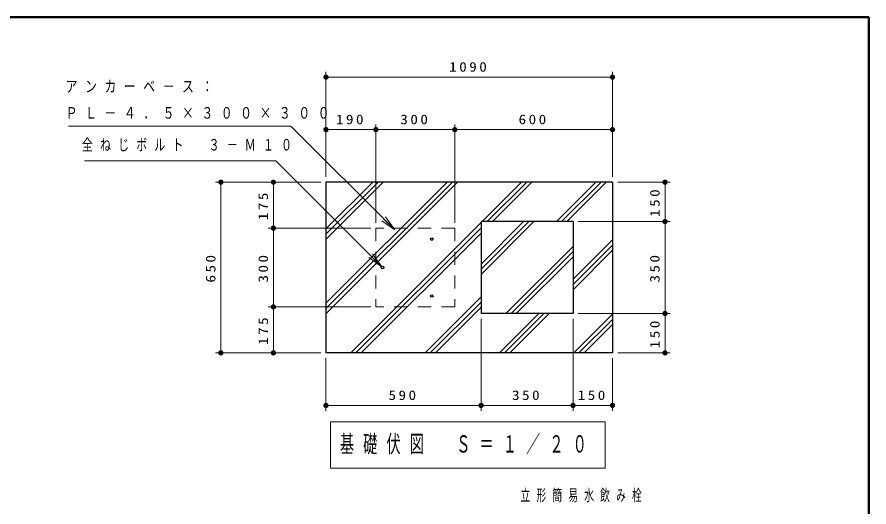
# Model space of a CAD drawing. Units: millimetres on the paper, scale 1:20. Extents: x -365 to 4, y -26 to 257.
# Drawn here: x -162.1 to 0, y 163.7 to 257 of the extents above; entities that cross this region are included whole.
import ezdxf

# ---------------------------------------------------------------- set-up
doc = ezdxf.new("R2010")
doc.units = ezdxf.units.MM
doc.linetypes.add('USER1', pattern=[4.5, 2.5, -2])
doc.layers.add('LY_1', color=7, linetype='Continuous', lineweight=13)
doc.layers.add('LY_3', color=7, linetype='Continuous', lineweight=13)
doc.styles.add('ＭＳ ゴシック', font='')
doc.styles.get('ＭＳ ゴシック').set_extended_font_data('MS Gothic')

# ---------------------------------------------------------------- blocks, each defined once
blk = doc.blocks.new('filled_dot')
at = {"color": 0, "linetype": 'Continuous', "lineweight": -2, "const_width": 1.25}
blk.add_lwpolyline([(-0.625, 0, 1), (0.625, 0, 1)], format="xyb", close=True, dxfattribs=at)

msp = doc.modelspace()

# ---------------------------------------------------------------- linework, layer by layer
at = {"layer": 'LY_1'}
for p, q in [((-103.299, 226.564), (-103.299, 246.564)), ((-48.799, 226.564), (-48.799, 246.564)), ((-103.299, 245.564), (-48.799, 245.564)), ((-103.299, 235.564), (-93.799, 235.564)), ((-93.799, 217.814), (-93.799, 236.564)), ((-93.799, 235.564), (-78.799, 235.564)), ((-78.799, 217.814), (-78.799, 236.564)), ((-78.799, 235.564), (-48.799, 235.564)), ((-104.299, 225.564), (-124.299, 225.564)), ((-123.299, 193.064), (-123.299, 225.564)), ((-113.299, 216.814), (-113.299, 225.564)), ((-103.299, 200.526), (-78.261, 225.564)), ((-103.299, 201.516), (-79.251, 225.564)), ((-103.299, 214.668), (-92.403, 225.564)), ((-103.299, 215.658), (-93.393, 225.564)), ((-103.299, 202.506), (-80.241, 225.564)), ((-103.299, 216.648), (-94.383, 225.564)), ((-73.599, 218.064), (-66.099, 225.564)), ((-72.609, 218.064), (-65.109, 225.564)), ((-71.619, 218.064), (-64.119, 225.564)), ((-59.456, 218.064), (-51.956, 225.564)), ((-58.466, 218.064), (-50.966, 225.564)), ((-57.477, 218.064), (-49.977, 225.564)), ((-47.799, 225.564), (-37.799, 225.564)), ((-38.799, 225.564), (-38.799, 218.064)), ((-91.984, 218.935), (-90.216, 216.46)), ((-98.599, 193.064), (-73.799, 217.863)), ((-90.216, 216.46), (-92.691, 218.227)), ((-90.216, 216.46), (-92.338, 218.581)), ((-73.799, 207.996), (-63.731, 218.064)), ((-73.799, 208.986), (-64.721, 218.064)), ((-73.799, 209.975), (-65.711, 218.064)), ((-55.299, 218.064), (-37.799, 218.064)), ((-38.799, 218.064), (-38.799, 200.564)), ((-94.799, 216.814), (-114.299, 216.814)), ((-113.299, 201.814), (-113.299, 216.814)), ((-97.609, 193.064), (-73.799, 216.873)), ((-96.619, 193.064), (-73.799, 215.884)), ((-56.299, 207.079), (-48.799, 214.579)), ((-69.068, 200.564), (-56.299, 213.333)), ((-68.079, 200.564), (-56.299, 212.343)), ((-56.299, 206.089), (-48.799, 213.589)), ((-56.299, 205.099), (-48.799, 212.599)), ((-92.683, 209.46), (-95.157, 211.227)), ((-92.683, 209.46), (-94.804, 211.581)), ((-94.45, 211.935), (-92.683, 209.46)), ((-67.089, 200.564), (-56.299, 211.353)), ((-84.456, 193.064), (-73.799, 203.721)), ((-83.466, 193.064), (-73.799, 202.731)), ((-94.799, 201.814), (-114.299, 201.814)), ((-113.299, 193.064), (-113.299, 201.814)), ((-82.477, 193.064), (-73.799, 201.741)), ((-73.799, 199.564), (-73.799, 182.064)), ((-70.314, 193.064), (-62.814, 200.564)), ((-69.324, 193.064), (-61.824, 200.564)), ((-68.334, 193.064), (-60.834, 200.564)), ((-56.299, 199.564), (-56.299, 182.064)), ((-56.172, 193.064), (-48.799, 200.437)), ((-55.299, 200.564), (-37.799, 200.564)), ((-55.182, 193.064), (-48.799, 199.447)), ((-38.799, 200.564), (-38.799, 193.064)), ((-54.192, 193.064), (-48.799, 198.457)), ((-104.299, 193.064), (-124.299, 193.064)), ((-47.799, 193.064), (-37.799, 193.064)), ((-103.299, 192.064), (-103.299, 182.064)), ((-48.799, 192.064), (-48.799, 182.064)), ((-73.799, 183.064), (-103.299, 183.064)), ((-56.299, 183.064), (-73.799, 183.064)), ((-48.799, 183.064), (-56.299, 183.064)), ((-102.456, 179.945), (-102.456, 171.145)), ((-50.156, 179.945), (-102.456, 179.945)), ((-50.156, 171.145), (-50.156, 179.945)), ((-102.456, 171.145), (-50.156, 171.145))]:
    msp.add_line(p, q, dxfattribs=at)
at = {"layer": 'LY_1', "lineweight": 25}
for p, q in [((-48.799, 225.564), (-103.299, 225.564)), ((-103.299, 225.564), (-103.299, 193.064)), ((-48.799, 225.564), (-48.799, 193.064)), ((-56.299, 218.064), (-73.799, 218.064)), ((-73.799, 218.064), (-73.799, 200.564)), ((-56.299, 218.064), (-56.299, 200.564)), ((-56.299, 200.564), (-73.799, 200.564)), ((-48.799, 193.064), (-103.299, 193.064))]:
    msp.add_line(p, q, dxfattribs=at)
at = {"layer": 'LY_1', "linetype": 'USER1'}
for p, q in [((-78.799, 216.814), (-93.799, 216.814)), ((-93.799, 216.814), (-93.799, 201.814)), ((-78.799, 216.814), (-78.799, 201.814)), ((-78.799, 201.814), (-93.799, 201.814))]:
    msp.add_line(p, q, dxfattribs=at)
at = {"layer": 'LY_1'}
for points in [[(-90.216, 216.46), (-109.996, 236.239), (-152.311, 236.239)], [(-92.683, 209.46), (-112.822, 229.599), (-149.257, 229.599)]]:
    msp.add_lwpolyline(points, dxfattribs=at)
at = {"layer": 'LY_1', "lineweight": 25}
for centre in [(-83.174, 214.726), (-92.549, 209.314), (-83.174, 203.901)]:
    msp.add_circle(centre, 0.238, dxfattribs=at)
at = {"layer": 'LY_3', "lineweight": 50}
for p, q in [((0, 257), (-365, 257)), ((0, 0), (0, 257))]:
    msp.add_line(p, q, dxfattribs=at)

# ---------------------------------------------------------------- block references
at = {"layer": 'LY_1', "xscale": 0.4, "yscale": 0.4}
for p in [(-103.299, 245.564), (-103.299, 235.564), (-103.299, 183.064)]:
    msp.add_blockref('filled_dot', p, dxfattribs=at)
for p, rotation in [((-48.799, 245.564), 180), ((-93.799, 235.564), 180), ((-78.799, 235.564), 180), ((-48.799, 235.564), 180), ((-123.299, 225.564), 270), ((-113.299, 225.564), 270), ((-38.799, 225.564), 270), ((-113.299, 216.814), 270), ((-38.799, 218.064), 270), ((-113.299, 201.814), 270), ((-38.799, 200.564), 270), ((-123.299, 193.064), 90), ((-113.299, 193.064), 90), ((-38.799, 193.064), 90), ((-73.799, 183.064), 180), ((-56.299, 183.064), 180), ((-48.799, 183.064), 180)]:
    msp.add_blockref('filled_dot', p, dxfattribs=dict(at, rotation=rotation))

# ---------------------------------------------------------------- texts
at = {"layer": 'LY_1', "style": 'ＭＳ ゴシック'}
for s, insert, char_height, attachment_point in [('\\T1.33;\\W1.15;1090', (-76.049, 246.564), 1.833, 8), ('\\T1.64;\\W0.75;アンカーベ－ス：', (-152.823, 243.739), 2.199, 4), ('\\T1.64;\\W0.75;ＰＬ－４．５×３００×３００', (-152.823, 238.739), 2.199, 4), ('\\T1.33;\\W1.15;190', (-98.549, 236.564), 1.833, 8), ('\\T1.33;\\W1.15;300', (-86.299, 236.564), 1.833, 8), ('\\T1.33;\\W1.15;600', (-63.799, 236.564), 1.833, 8), ('\\T1.64;\\W0.7;全ねじボルト\u3000３－Ｍ１０', (-149.745, 232.599), 2.199, 4), ('\\T1.33;\\W1.15;590', (-88.549, 184.064), 1.833, 8), ('\\T1.33;\\W1.15;350', (-65.049, 184.064), 1.833, 8), ('\\T1.33;\\W1.15;150', (-52.549, 184.064), 1.833, 8), ('\\T1.64;\\W0.6;基礎伏図\u3000Ｓ＝１／２０', (-76.306, 175.545), 3.299, 5), ('\\T1.64;\\W0.6;立形簡易水飲み栓', (-66.288, 165.846), 2.199, 4)]:
    msp.add_mtext(s, dxfattribs=dict(at, insert=insert, char_height=char_height, attachment_point=attachment_point))
at = {"layer": 'LY_1', "char_height": 1.833, "attachment_point": 8, "rotation": 90, "style": 'ＭＳ ゴシック'}
for s, insert in [('\\T1.33;\\W1.15;150', (-39.799, 221.814)), ('\\T1.33;\\W1.15;175', (-114.299, 221.189)), ('\\T1.33;\\W1.15;650', (-124.299, 209.314)), ('\\T1.33;\\W1.15;300', (-114.299, 209.314)), ('\\T1.33;\\W1.15;350', (-39.799, 209.314)), ('\\T1.33;\\W1.15;175', (-114.299, 197.439)), ('\\T1.33;\\W1.15;150', (-39.799, 196.814))]:
    msp.add_mtext(s, dxfattribs=dict(at, insert=insert))

doc.saveas('drawing.dxf')
